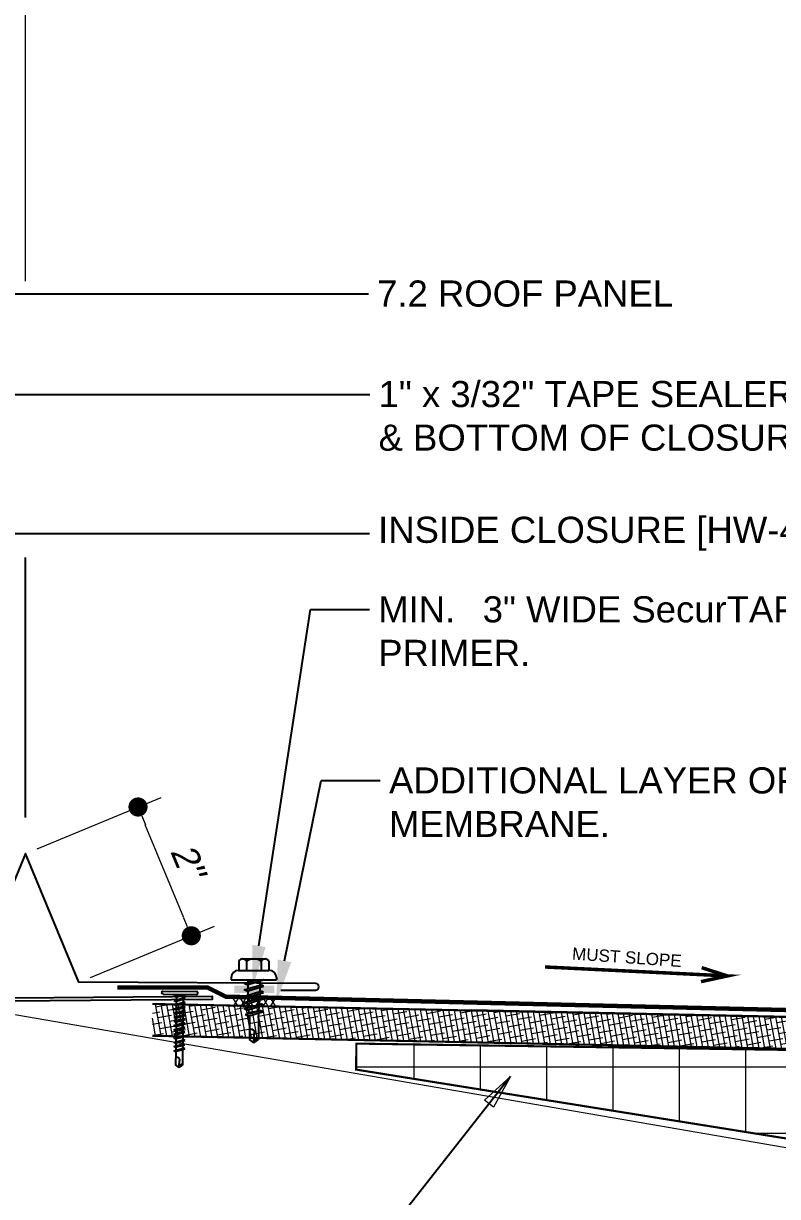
# Model space of a CAD drawing. Header units: inches. Extents: x -33163 to 19162, y -8858 to 30669.
# Drawn here: x -28106.26 to -28095.44, y -415.25 to -398.41 of the extents above; entities that cross this region are included whole.
import ezdxf
from ezdxf import colors
from ezdxf.entities.mleader import LeaderData, LeaderLine
from ezdxf.math import Vec2, Vec3

# ---------------------------------------------------------------- set-up
doc = ezdxf.new("R2010")
doc.units = ezdxf.units.IN
doc.linetypes.add('HIDDEN2', pattern=[0.1875, 0.125, -0.0625])
doc.layers.get('0').update_dxf_attribs({"color": 9, "lineweight": 0})
doc.layers.get('Defpoints').update_dxf_attribs({"color": 254})
for name, color, linetype, lineweight in [('06 - Fasteners', 11, 'Continuous', 30), ('16 - Underlayment', 4, 'HIDDEN2', 40), ('17 - Rigid Insulation', 2, 'ZIGZAG', 30), ('21 - Coverboard', 11, 'Continuous', 15), ('A-ANNO-NOTE-08', 12, 'Continuous', 9)]:
    doc.layers.add(name, color=color, linetype=linetype, lineweight=lineweight)
for name, color, linetype in [('14 - Tape Sealant', 11, 'Continuous'), ('A-ANNO-DIMS-04', 12, 'Continuous'), ('FASTENER', 9, 'Continuous'), ('STLA', 12, 'Continuous'), ('TRIM', 4, 'Continuous'), ('WATERCUTOFFMASTIC', 11, 'Continuous')]:
    doc.layers.add(name, color=color, linetype=linetype)
doc.styles.add('A-3in_Details', font='arial.ttf', dxfattribs={"oblique": 10, "height": 0.375})
doc.styles.add('ARCHQUIK', font='simplex.shx', dxfattribs={"height": 0.25})
doc.styles.add('ROMANS', font='romans.shx', dxfattribs={"width": 1.1})
doc.styles.add('Sheffield', font='arial.ttf', dxfattribs={"height": 0.175})
doc.linetypes.add('ZIGZAG', pattern='A,0.0001,-0.2,[131,ltypeshp.shx,S=0.2,R=0,X=-0.2,Y=0],-0.4,[131,ltypeshp.shx,S=0.2,R=180,X=0.2,Y=0],-0.2', length=0.8001)
doc.dimstyles.new('Details 3in Scale', dxfattribs={"dimscale": 2, "dimtxt": 0.375, "dimasz": 0.1375, "dimexe": 0.18, "dimexo": 0.09, "dimgap": 0.09, "dimtad": 1, "dimdec": 3, "dimzin": 3, "dimdsep": 46, "dimlunit": 4, "dimtxsty": 'A-3in_Details', "dimblk": 'ARCHTICK', "dimcen": 0.09, "dimclrd": 256, "dimclre": 256, "dimadec": 0, "dimazin": 0, "dimtfac": 0.75, "dimtdec": 3, "dimtofl": 0, "dimtmove": 0, "dimatfit": 3, "dimfxl": 1, "dimfrac": 1, "dimtolj": 1, "dimtzin": 0, "dimlwd": 13, "dimlwe": 13, "dimarcsym": 0})
doc.dimstyles.new('Dim 08', dxfattribs={"dimscale": 8, "dimtxt": 0.09375, "dimasz": 0.0625, "dimexe": 0.0625, "dimexo": 0.0625, "dimgap": 0.09375, "dimtad": 1, "dimdec": 4, "dimzin": 3, "dimdsep": 46, "dimlunit": 4, "dimtxsty": 'ROMANS', "dimblk1": 'ARCHTICK', "dimblk2": 'ARCHTICK', "dimsah": 1, "dimcen": 0.0625, "dimdle": 0.0625, "dimclrd": 2, "dimclre": 2, "dimclrt": 3, "dimaunit": 1, "dimazin": 0, "dimtm": 1e-09, "dimtfac": 1, "dimtdec": 4, "dimtmove": 2, "dimatfit": 3, "dimldrblk": 'CLOSEDBLANK', "dimfxl": 1, "dimtolj": 1, "dimtzin": 3, "dimarcsym": 0})

# ---------------------------------------------------------------- blocks, each defined once
blk = doc.blocks.new('fz5')
at = {"layer": 'FASTENER'}
for p, q in [((-0.226, 0.171), (0.214, 0.171)), ((-0.217, 0.305), (-0.217, 0.171)), ((-0.163, 0.337), (0.159, 0.337)), ((-0.108, 0.305), (-0.108, 0.171)), ((0.105, 0.305), (0.105, 0.171)), ((0.214, 0.305), (0.214, 0.171)), ((-0.326, 0.071), (-0.326, 0.037)), ((-0.326, 0.037), (0.322, 0.037)), ((-0.141, -0.014), (0.037, 0.037)), ((-0.105, -0.034), (0.137, 0.035)), ((-0.088, 0.037), (-0.088, 0.001)), ((-0.088, 0.037), (0.085, 0.037)), ((0.085, 0.037), (0.134, 0.037)), ((0.085, 0.02), (0.085, -0.041)), ((0.137, 0.035), (0.134, 0.037)), ((0.322, 0.071), (0.322, 0.037)), ((-0.105, -0.034), (-0.141, -0.014)), ((-0.141, -0.105), (0.102, -0.036)), ((-0.105, -0.125), (-0.141, -0.105)), ((-0.141, -0.196), (0.102, -0.127)), ((-0.105, -0.125), (0.137, -0.056)), ((-0.105, -0.216), (0.137, -0.147)), ((-0.088, -0.029), (-0.088, -0.09)), ((-0.088, -0.12), (-0.088, -0.181)), ((0.085, -0.071), (0.085, -0.131)), ((0.085, -0.162), (0.085, -0.211)), ((0.137, -0.056), (0.102, -0.036)), ((0.137, -0.147), (0.102, -0.127)), ((-0.105, -0.216), (-0.141, -0.196)), ((-0.141, -0.287), (0.102, -0.217)), ((-0.105, -0.307), (-0.141, -0.287)), ((-0.141, -0.378), (0.102, -0.308)), ((-0.105, -0.307), (0.137, -0.238)), ((-0.105, -0.398), (0.137, -0.328)), ((-0.084, -0.27), (-0.088, -0.211)), ((-0.078, -0.36), (-0.082, -0.3)), ((0.077, -0.315), (0.082, -0.253)), ((0.084, -0.223), (0.085, -0.211)), ((0.137, -0.238), (0.102, -0.217)), ((0.137, -0.328), (0.102, -0.308)), ((-0.105, -0.398), (-0.141, -0.378)), ((-0.122, -0.463), (0.089, -0.403)), ((-0.086, -0.483), (-0.122, -0.463)), ((-0.086, -0.483), (0.124, -0.423)), ((-0.071, -0.449), (-0.075, -0.389)), ((-0.066, -0.516), (-0.069, -0.478)), ((0.063, -0.515), (0.068, -0.439)), ((0.071, -0.408), (0.075, -0.346)), ((0.124, -0.423), (0.089, -0.403)), ((-0.066, -0.516), (-0.066, -0.82)), ((0.063, -0.516), (0.063, -0.82)), ((-0.002, -0.866), (-0.066, -0.82)), ((-0.003, -0.854), (0.009, -0.714)), ((-0.002, -0.866), (0.063, -0.82))]:
    blk.add_line(p, q, dxfattribs=at)
for centre, radius, start, end in [((-0.226, 0.071), 0.1, 90, 180), ((-0.163, 0.274), 0.0628, 29.8754, 150.1246), ((-0.002, 0.141), 0.196, 56.9974, 123.0026), ((0.159, 0.274), 0.0628, 29.8754, 150.1246), ((0.222, 0.071), 0.1, 0, 90), ((0.073, -0.516), 0.01, 175.9484, 180), ((-0.036, -0.723), 0.0461, 11.1445, 130.906), ((0.039, -0.855), 0.0422, 55.4585, 194.8454)]:
    blk.add_arc(centre, radius, start, end, dxfattribs=at)
blk = doc.blocks.new('_Dot')
at = {"color": 0, "linetype": 'ByBlock', "lineweight": -2}
blk.add_line((-0.5, 0), (-1, 0), dxfattribs=at)
at = {"color": 0, "linetype": 'ByBlock', "const_width": 0.5}
blk.add_lwpolyline([(-0.25, 0, 1), (0.25, 0, 1)], format="xyb", close=True, dxfattribs=at)
blk = doc.blocks.new('*D358')
at = {"layer": 'A-ANNO-DIMS-04', "lineweight": 13, "transparency": 16777216}
for p, q in [((-28106.232, -402.109), (-28106.232, -386.881)), ((-28058.25, -407.81), (-28058.25, -386.881)), ((-28058.525, -387.241), (-28105.957, -387.241))]:
    blk.add_line(p, q, dxfattribs=at)
at = {"layer": 'Defpoints', "color": 0, "transparency": 16777216}
for p in [(-28106.232, -387.241), (-28106.232, -402.289), (-28058.25, -407.99)]:
    blk.add_point(p, dxfattribs=at)
at = {"layer": 'A-ANNO-DIMS-04', "lineweight": 13, "transparency": 16777216, "xscale": 0.275, "yscale": 0.275, "zscale": 0.275, "rotation": 180}
blk.add_blockref('_Dot', (-28106.232, -387.241), dxfattribs=at)
at = {"layer": 'A-ANNO-DIMS-04', "lineweight": 13, "transparency": 16777216, "xscale": 0.275, "yscale": 0.275, "zscale": 0.275}
blk.add_blockref('_Dot', (-28058.25, -387.241), dxfattribs=at)
at = {"layer": 'A-ANNO-DIMS-04', "color": 0, "transparency": 16777216, "insert": (-28082.241, -386.869), "char_height": 0.375, "attachment_point": 5, "style": 'A-3in_Details'}
blk.add_mtext('\\A1;4\'-0"', dxfattribs=at)
blk = doc.blocks.new('*D360')
at = {"layer": 'A-ANNO-DIMS-04', "lineweight": 13, "transparency": 16777216}
for p, q in [((-28106.066, -410.254), (-28104.285, -409.517)), ((-28103.958, -411.248), (-28104.513, -409.909)), ((-28105.301, -412.102), (-28103.52, -411.365))]:
    blk.add_line(p, q, dxfattribs=at)
at = {"layer": 'Defpoints', "color": 0, "transparency": 16777216}
for p in [(-28104.618, -409.655), (-28106.232, -410.323), (-28105.467, -412.171)]:
    blk.add_point(p, dxfattribs=at)
at = {"layer": 'A-ANNO-DIMS-04', "lineweight": 13, "transparency": 16777216, "xscale": 0.275, "yscale": 0.275, "zscale": 0.275}
for p, rotation in [((-28104.618, -409.655), 112.4999999999771), ((-28103.853, -411.503), 292.4999999999771)]:
    blk.add_blockref('_Dot', p, dxfattribs=dict(at, rotation=rotation))
at = {"layer": 'A-ANNO-DIMS-04', "color": 0, "transparency": 16777216, "insert": (-28103.895, -410.438), "char_height": 0.375, "attachment_point": 5, "rotation": 292.5, "style": 'A-3in_Details'}
blk.add_mtext('\\A1;2"', dxfattribs=at)
blk = doc.blocks.new('sd3')
at = {"layer": 'FASTENER'}
for p, q in [((-0.24, 0.082), (0.24, 0.082)), ((-0.24, 0.037), (0.24, 0.037)), ((-0.078, 0.008), (0.023, 0.037)), ((-0.058, -0.003), (-0.078, 0.008)), ((-0.058, -0.003), (0.08, 0.036)), ((-0.048, 0.037), (-0.048, 0.017)), ((0.05, 0.027), (0.05, -0.016)), ((-0.078, -0.052), (0.06, -0.013)), ((-0.058, -0.064), (-0.078, -0.052)), ((-0.078, -0.112), (0.06, -0.073)), ((-0.058, -0.124), (-0.078, -0.112)), ((-0.078, -0.172), (0.06, -0.133)), ((-0.058, -0.064), (0.08, -0.024)), ((-0.058, -0.124), (0.08, -0.084)), ((-0.058, -0.184), (0.08, -0.144)), ((-0.048, -0.001), (-0.048, -0.044)), ((-0.048, -0.061), (-0.048, -0.104)), ((-0.048, -0.121), (-0.048, -0.164)), ((0.05, -0.033), (0.05, -0.076)), ((0.05, -0.093), (0.05, -0.136)), ((0.05, -0.153), (0.05, -0.196)), ((0.08, -0.024), (0.06, -0.013)), ((0.08, -0.084), (0.06, -0.073)), ((0.08, -0.144), (0.06, -0.133)), ((-0.058, -0.184), (-0.078, -0.172)), ((-0.078, -0.232), (0.06, -0.193)), ((-0.058, -0.244), (-0.078, -0.232)), ((-0.078, -0.292), (0.06, -0.253)), ((-0.058, -0.304), (-0.078, -0.292)), ((-0.078, -0.353), (0.06, -0.313)), ((-0.058, -0.244), (0.08, -0.204)), ((-0.058, -0.304), (0.08, -0.264)), ((-0.058, -0.364), (0.08, -0.325)), ((-0.048, -0.181), (-0.048, -0.224)), ((-0.048, -0.241), (-0.048, -0.284)), ((-0.048, -0.301), (-0.048, -0.344)), ((0.05, -0.213), (0.05, -0.256)), ((0.05, -0.273), (0.05, -0.316)), ((0.05, -0.333), (0.05, -0.376)), ((0.08, -0.204), (0.06, -0.193)), ((0.08, -0.264), (0.06, -0.253)), ((0.08, -0.325), (0.06, -0.313)), ((-0.058, -0.364), (-0.078, -0.353)), ((-0.078, -0.413), (0.06, -0.373)), ((-0.058, -0.424), (-0.078, -0.413)), ((-0.078, -0.473), (0.06, -0.433)), ((-0.058, -0.484), (-0.078, -0.473)), ((-0.078, -0.533), (0.06, -0.493)), ((-0.058, -0.424), (0.08, -0.385)), ((-0.058, -0.484), (0.08, -0.445)), ((-0.058, -0.544), (0.08, -0.505)), ((-0.048, -0.361), (-0.048, -0.404)), ((-0.048, -0.421), (-0.048, -0.464)), ((-0.048, -0.481), (-0.048, -0.524)), ((0.05, -0.393), (0.05, -0.436)), ((0.05, -0.453), (0.05, -0.496)), ((0.08, -0.385), (0.06, -0.373)), ((0.08, -0.445), (0.06, -0.433)), ((0.08, -0.505), (0.06, -0.493)), ((-0.058, -0.544), (-0.078, -0.533)), ((-0.078, -0.593), (0.06, -0.553)), ((-0.058, -0.604), (-0.078, -0.593)), ((-0.078, -0.653), (0.06, -0.614)), ((-0.058, -0.664), (-0.078, -0.653)), ((-0.058, -0.604), (0.08, -0.565)), ((-0.058, -0.664), (0.08, -0.625)), ((-0.048, -0.541), (-0.048, -0.584)), ((-0.048, -0.601), (-0.048, -0.644)), ((-0.048, -0.662), (-0.048, -0.704)), ((0.05, -0.513), (0.05, -0.556)), ((0.05, -0.573), (0.05, -0.616)), ((0.05, -0.634), (0.05, -0.676)), ((0.08, -0.565), (0.06, -0.553)), ((0.08, -0.625), (0.06, -0.614)), ((-0.078, -0.713), (0.06, -0.674)), ((-0.058, -0.724), (-0.078, -0.713)), ((-0.078, -0.773), (0.06, -0.734)), ((-0.058, -0.785), (-0.078, -0.773)), ((-0.058, -0.724), (0.08, -0.685)), ((-0.058, -0.785), (0.08, -0.745)), ((-0.048, -0.722), (-0.048, -0.765)), ((-0.048, -0.782), (-0.048, -0.977)), ((0.05, -0.694), (0.05, -0.737)), ((0.05, -0.754), (0.05, -0.977)), ((0.08, -0.685), (0.06, -0.674)), ((0.08, -0.745), (0.06, -0.734)), ((0.001, -1.011), (-0.048, -0.977)), ((0, -1.003), (0.009, -0.896)), ((0.001, -1.011), (0.05, -0.977))]:
    blk.add_line(p, q, dxfattribs=at)
for centre, radius, start, end in [((-0.238, 0.06), 0.0227, 94.6639, 265.3361), ((0.238, 0.06), 0.0227, 274.6639, 85.3361), ((-0.025, -0.903), 0.0349, 11.1445, 130.906), ((0.032, -1.003), 0.032, 55.4585, 194.8454)]:
    blk.add_arc(centre, radius, start, end, dxfattribs=at)
blk = doc.blocks.new('_ArchTick')
at = {"color": 0, "linetype": 'ByBlock', "const_width": 0.15}
blk.add_lwpolyline([(-0.5, -0.5), (0.5, 0.5)], dxfattribs=at)

msp = doc.modelspace()

# ---------------------------------------------------------------- hatches: boundary and pattern name
at = {"layer": '21 - Coverboard'}
h = msp.add_hatch(dxfattribs=at)
h.set_pattern_fill('ANSI38', color=256, scale=0.025, angle=-124.643188)
h.set_pattern_definition([(280.3568, (-28113.7033, -412.61571), (0.07808176, 0.01426986), []), (10.3568, (-28113.7033, -412.61571), (0.14189367, 0.10662148), [0.1984375, -0.1190625])])
h.paths.add_polyline_path([(-28104.41126, -412.48169), (-28104.41099, -412.93869), (-28092.85195, -413.17545), (-28092.84226, -412.71865)])
at = {"layer": 'A-ANNO-NOTE-08'}
h = msp.add_hatch(dxfattribs=at)
h.set_pattern_fill('ANSI37', color=256, scale=0.3, angle=45)
h.paths.add_polyline_path([(-28092.97886, -413.17573), (-28092.97886, -414.78598), (-28101.48557, -413.4241), (-28101.48459, -413.05081)])

# ---------------------------------------------------------------- linework, layer by layer
at = {"const_width": 0.05}
for points in [[(-28096.52971, -412.06114), (-28098.77431, -411.95108)], [(-28096.52479, -411.96078), (-28096.15516, -412.07951), (-28096.53464, -412.1615), (-28096.15516, -412.07951), (-28098.77431, -411.95108)]]:
    msp.add_lwpolyline(points, dxfattribs=at)
at = {"layer": '06 - Fasteners'}
msp.add_line((-28099.83063, -412.57061), (-28092.84226, -412.71865), dxfattribs=at)
msp.add_line((-28099.83063, -412.57061), (-28092.84226, -412.71865), dxfattribs=at)
at = {"layer": '14 - Tape Sealant'}
msp.add_solid([(-28102.6599, -412.2179), (-28103.23343, -412.21829), (-28102.6599, -412.32365), (-28103.23343, -412.32365)], dxfattribs=at)
at = {"layer": '16 - Underlayment', "const_width": 0.0625}
msp.add_lwpolyline([(-28088.20353, -414.01813), (-28089.30646, -414.01813), (-28092.84875, -412.62753), (-28103.35659, -412.37734), (-28103.61644, -412.24735), (-28104.91323, -412.24735)], dxfattribs=at)
at = {"layer": '17 - Rigid Insulation', "linetype": 'Continuous', "ltscale": 0.25, "const_width": 0.03}
msp.add_lwpolyline([(-28092.97886, -413.17573), (-28092.97886, -414.78598), (-28101.48557, -413.4241), (-28101.48459, -413.05081), (-28092.97886, -413.17573)], dxfattribs=at)
at = {"layer": '21 - Coverboard', "linetype": 'Continuous', "ltscale": 0.25}
msp.add_lwpolyline([(-28104.41099, -412.93869, 0.03, 0.03, 0), (-28092.85195, -413.17545, 0.03, 0.03, 0), (-28092.84226, -412.71865, 0.03, 0.03, 0), (-28104.41126, -412.48169, 0, 0, 0), (-28104.41126, -412.95204, 0, 0, 0)], format="xyseb", dxfattribs=at)
at = {"layer": 'A-ANNO-DIMS-04'}
msp.add_line((-28106.2323, -409.80486), (-28106.2323, -406.07413), dxfattribs=at)
at = {"layer": 'A-ANNO-NOTE-08'}
msp.add_line((-28174.46966, -400.90061), (-28092.84619, -414.96824), dxfattribs=at)
at = {"layer": 'STLA'}
msp.add_lwpolyline([(-28120.09189, -410.08305), (-28106.96771, -412.3972), (-28103.55553, -412.37161), (-28103.55553, -412.41698), (-28107.05363, -412.44551), (-28120.04119, -410.15545), (-28120.20399, -411.07871), (-28120.26554, -411.06786), (-28120.09189, -410.08305)], dxfattribs=at)
at = {"layer": 'TRIM'}
msp.add_lwpolyline([(-28102.56501, -412.2834), (-28102.06501, -412.2834, 0.92047741), (-28102.06501, -412.18965), (-28105.46694, -412.17113), (-28106.2323, -410.32337), (-28106.99767, -412.17113), (-28117.83056, -410.261)], format="xyb", dxfattribs=at)

# ---------------------------------------------------------------- block references
at = {"layer": 'FASTENER'}
msp.add_blockref('fz5', (-28102.95269, -412.17192), dxfattribs=at)
at = {"layer": 'FASTENER', "rotation": 359.3893271247132}
msp.add_blockref('sd3', (-28104.01924, -412.38099), dxfattribs=at)

# ---------------------------------------------------------------- texts
at = {"insert": (-28097.59825, -411.81206), "char_height": 0.175, "attachment_point": 5, "rotation": 356.054921, "style": 'Sheffield'}
msp.add_mtext('\\A1;MUST SLOPE', dxfattribs=at)
at = {"layer": 'WATERCUTOFFMASTIC', "insert": (-28102.62437, -412.51937), "char_height": 0.125, "attachment_point": 1, "rotation": 180.262518, "style": 'ARCHQUIK'}
msp.add_mtext_dynamic_manual_height_columns('XXXXXX', width=0.6969857, gutter_width=0.5, heights=[0], dxfattribs=at)

# ---------------------------------------------------------------- dimensions: what is measured, and where the dimension line sits
at = {"layer": 'A-ANNO-DIMS-04'}
dim = msp.add_linear_dim(base=(-28106.2323, -387.24053), p1=(-28058.24991, -407.99044), p2=(-28106.2323, -402.28865), dimstyle='Details 3in Scale', override={"dimblk1": 'Dot', "dimblk2": 'Dot', "dimsah": 1}, dxfattribs=at)
dim.commit()
dim.dimension.update_dxf_attribs({"geometry": '*D358', "text_midpoint": (-28082.24111, -386.86906)})
dim = msp.add_aligned_dim(p1=(-28105.46694, -412.17113), p2=(-28106.2323, -410.32337), distance=-1.74721, dimstyle='Details 3in Scale', override={"dimblk1": 'Dot', "dimblk2": 'Dot', "dimsah": 1}, dxfattribs=at)
dim.commit()
dim.dimension.update_dxf_attribs({"geometry": '*D360', "text_midpoint": (-28103.89517, -410.4377)})

# ---------------------------------------------------------------- leaders
msp.add_leader([(-28099.26826, -413.52151), (-28103.48011, -418.87002), (-28101.9226, -418.87002)], dimstyle='Dim 08', override={"dimclrd": 256}, dxfattribs=at)
ml = msp.add_multileader_mtext('Standard', dxfattribs=at)
ml.set_content('\\A1;{\\H1x;7.2 ROOF PANEL}', color=256, style='Sheffield')
ml.set_leader_properties()
ml.build(insert=Vec2(0, 0))
ml.multileader.update_dxf_attribs({"dogleg_length": 0.5, "arrow_head_size": 0.6})
ctx = ml.context
ctx.base_point, ctx.char_height, ctx.arrow_head_size, ctx.landing_gap_size, ctx.plane_origin = Vec3(-28101.31021, -402.28865), 0.375, 0.6, 0.125, Vec3(-28095.94471, -404.18819)
notes = []
notes.append((ctx, [(1, (1, 1, 0), (-28114.10031, -402.28865), (1, 0), 12.79009, [(0, [(-28115.36065, -408.71785)], 0, [])])]))
ctx.mtext.insert, ctx.mtext.width, ctx.mtext.flow_direction = Vec3(-28101.18521, -402.09795), 5.5597873, 5
ml = msp.add_multileader_mtext('Standard', dxfattribs=at)
ml.set_content('1" x 3/32" TAPE SEALER [HW-506]TOP & BOTTOM OF CLOSURE', color=256, style='Sheffield')
ml.set_leader_properties()
ml.build(insert=Vec2(0, 0))
ml.multileader.update_dxf_attribs({"dogleg_length": 0.5, "arrow_head_size": 0.6})
ctx = ml.context
ctx.base_point, ctx.char_height, ctx.arrow_head_size, ctx.landing_gap_size, ctx.plane_origin = Vec3(-28101.28909, -403.7323), 0.375, 0.6, 0.125, Vec3(-28087.05016, -407.02398)
notes.append((ctx, [(1, (1, 1, 0), (-28111.83426, -403.7323), (1, 0), 10.54517, [(0, [(-28113.35612, -409.1447)], 0, [])])]))
ctx.mtext.insert, ctx.mtext.width, ctx.mtext.flow_direction = Vec3(-28101.16409, -403.54045), 9.6927933, 5
ml = msp.add_multileader_mtext('Standard', dxfattribs=at)
ml.set_content('\\A1;INSIDE CLOSURE [HW-461]', color=256, style='Sheffield')
ml.set_leader_properties()
ml.build(insert=Vec2(0, 0))
ml.multileader.update_dxf_attribs({"dogleg_length": 0.5, "arrow_head_size": 0.6})
ctx = ml.context
ctx.base_point, ctx.char_height, ctx.arrow_head_size, ctx.landing_gap_size, ctx.plane_origin = Vec3(-28101.29597, -405.72819), 0.375, 0.6, 0.125, Vec3(-28095.16599, -409.81199)
notes.append((ctx, [(1, (1, 1, 0), (-28111.62637, -405.72819), (1, 0), 10.33041, [(0, [(-28112.50781, -409.79231)], 0, [])])]))
ctx.mtext.insert, ctx.mtext.width, ctx.mtext.flow_direction = Vec3(-28101.17097, -405.48863), 7.0054201, 5
ml = msp.add_multileader_mtext('Standard', dxfattribs=at)
ml.set_content('MIN.^I3" WIDE SecurTAPE AND EPDM PRIMER.', color=256, style='Sheffield')
ml.set_leader_properties()
ml.build(insert=Vec2(0, 0))
ml.multileader.update_dxf_attribs({"dogleg_length": 0.84867, "arrow_head_size": 0.6})
ctx = ml.context
ctx.base_point, ctx.char_height, ctx.arrow_head_size, ctx.landing_gap_size, ctx.plane_origin = Vec3(-28101.29443, -406.81796), 0.375, 0.6, 0.125, Vec3(-28107.21451, -403.30557)
notes.append((ctx, [(0, (1, 1, 0), (-28102.1431, -406.81796), (1, 0), 0.84867, [(0, [(-28102.97227, -412.24219)], 0, [])])]))
ctx.mtext.insert, ctx.mtext.width, ctx.mtext.flow_direction = Vec3(-28101.16943, -406.63046), 9.8835411, 5
ml = msp.add_multileader_mtext('Standard', dxfattribs=at)
ml.set_content('ADDITIONAL LAYER OF CURED MEMBRANE.', color=256, style='Sheffield')
ml.set_leader_properties()
ml.build(insert=Vec2(0, 0))
ml.multileader.update_dxf_attribs({"dogleg_length": 0.84867, "arrow_head_size": 0.6})
ctx = ml.context
ctx.base_point, ctx.char_height, ctx.arrow_head_size, ctx.landing_gap_size, ctx.plane_origin = Vec3(-28101.13872, -409.2734), 0.375, 0.6, 0.125, Vec3(-28107.0588, -405.76101)
notes.append((ctx, [(0, (1, 1, 0), (-28101.98739, -409.2734), (1, 0), 0.84867, [(0, [(-28102.63353, -412.45161)], 0, [])])]))
ctx.mtext.insert, ctx.mtext.width, ctx.mtext.flow_direction = Vec3(-28101.01372, -409.0859), 9.8835411, 5
for ctx, leaders in notes:
    for number, flags, end, landing, length, lines in leaders:
        leader = LeaderData()
        leader.index, (leader.has_last_leader_line, leader.has_dogleg_vector, leader.attachment_direction) = number, flags
        leader.last_leader_point, leader.dogleg_vector, leader.dogleg_length = Vec3(end), Vec3(landing), length
        for number, points, colour, breaks in lines:
            line = LeaderLine()
            line.index, line.vertices, line.color, line.breaks = number, Vec3.list(points), colors.encode_raw_color(colour), breaks
            leader.lines.append(line)
        ctx.leaders.append(leader)

doc.saveas('drawing.dxf')
